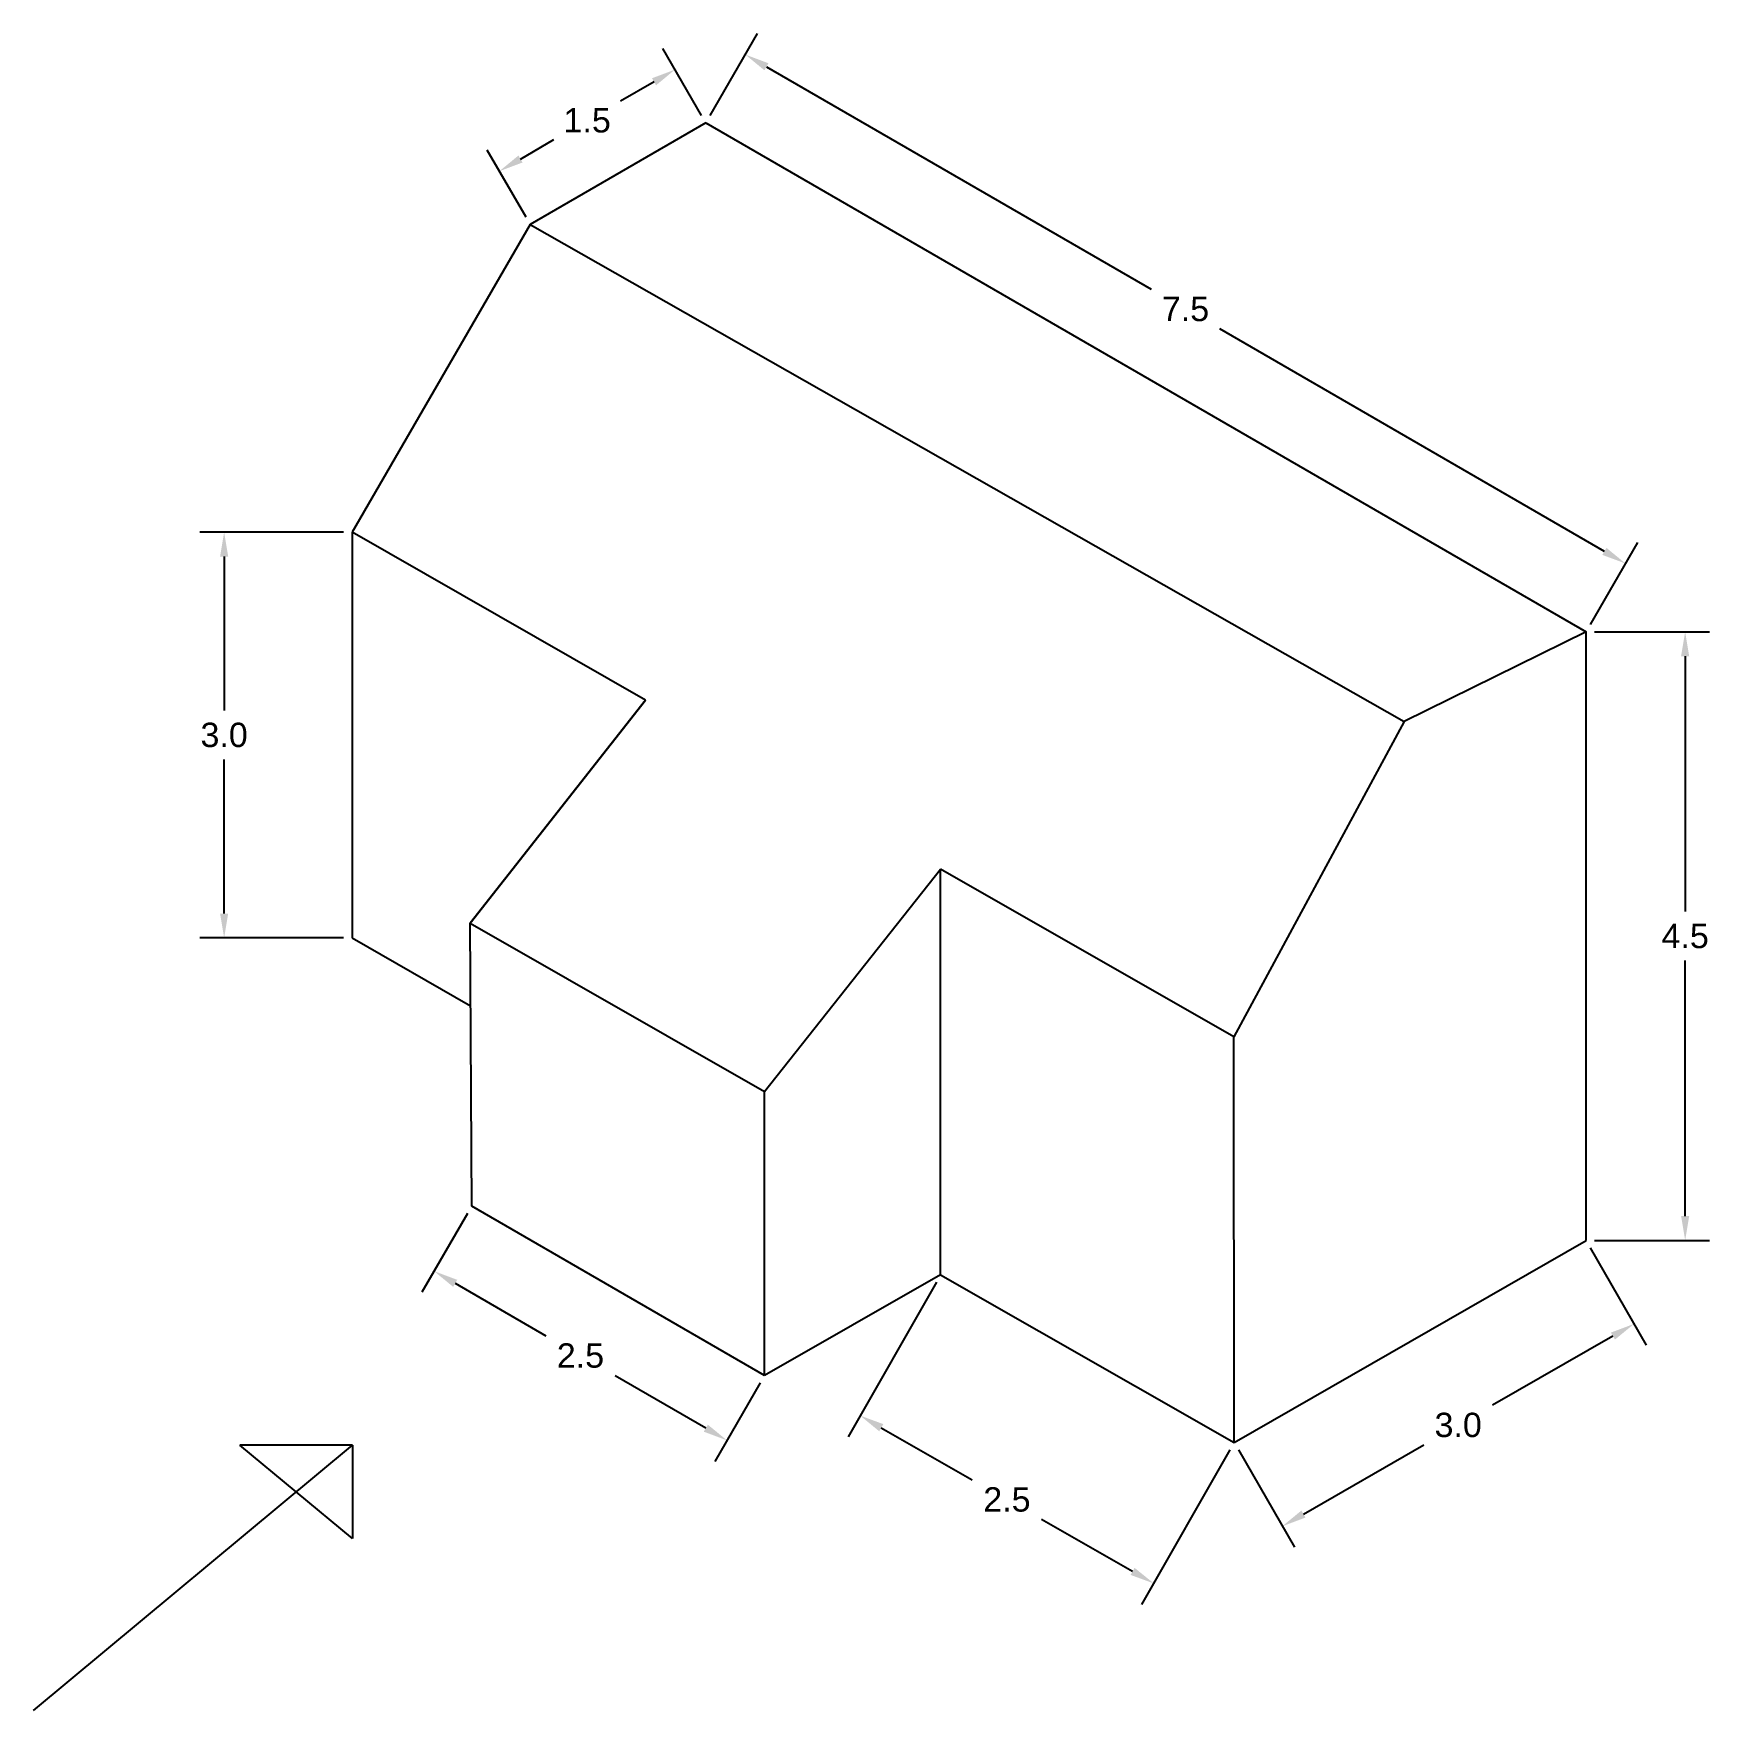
# Model space of a CAD drawing. Header units: inches. Extents: x 10.5 to 22.9, y 3 to 15.4.
import ezdxf

# ---------------------------------------------------------------- set-up
doc = ezdxf.new("R2010")
doc.units = ezdxf.units.IN
doc.header["$MEASUREMENT"] = 0
doc.styles.get("Standard").update_dxf_attribs({"font": 'arial.ttf'})
doc.dimstyles.get("Standard").update_dxf_attribs({"dimtxt": 0.18, "dimasz": 0.18, "dimexe": 0.18, "dimexo": 0.0625, "dimgap": 0.09, "dimtad": 0, "dimtih": 1, "dimtoh": 1, "dimdec": 1, "dimzin": 0, "dimdsep": 46, "dimtxsty": 'Standard', "dimcen": 0.09, "dimadec": 0, "dimazin": 0, "dimtfac": 1, "dimtdec": 1, "dimtofl": 0, "dimtmove": 0, "dimatfit": 3, "dimfxl": 1, "dimtolj": 1, "dimtzin": 0, "dimarcsym": 0})

# ---------------------------------------------------------------- blocks, each defined once
blk = doc.blocks.new('*D4')
at = {"color": 0, "lineweight": -2, "transparency": 16777216}
for p, q in [((13.741, 6.686), (13.404, 6.104)), ((13.65, 6.17), (14.32, 5.783)), ((15.503, 5.099), (14.832, 5.487)), ((15.905, 5.435), (15.569, 4.853))]:
    blk.add_line(p, q, dxfattribs=at)
at = {"color": 0, "transparency": 16777216}
for points in [[(13.665, 6.196), (13.635, 6.144), (13.494, 6.26)], [(15.518, 5.125), (15.488, 5.073), (15.659, 5.009)]]:
    blk.add_solid(points, dxfattribs=at)
at = {"layer": 'Defpoints', "color": 0, "transparency": 16777216}
for p in [(13.772, 6.74), (13.494, 6.26), (15.936, 5.489)]:
    blk.add_point(p, dxfattribs=at)
at = {"color": 0, "transparency": 16777216, "insert": (14.576, 5.635), "char_height": 0.18, "attachment_point": 5}
blk.add_mtext('\\A1;2.5', dxfattribs=at)
blk = doc.blocks.new('*D5')
at = {"color": 0, "lineweight": -2, "transparency": 16777216}
for p, q in [((17.208, 6.178), (16.555, 5.036)), ((16.8, 5.102), (17.473, 4.718)), ((19.378, 4.938), (18.725, 3.795)), ((18.658, 4.04), (17.985, 4.425))]:
    blk.add_line(p, q, dxfattribs=at)
at = {"color": 0, "transparency": 16777216}
for points in [[(16.815, 5.129), (16.785, 5.076), (16.644, 5.192)], [(18.673, 4.066), (18.643, 4.014), (18.815, 3.951)]]:
    blk.add_solid(points, dxfattribs=at)
at = {"layer": 'Defpoints', "color": 0, "transparency": 16777216}
for p in [(17.239, 6.233), (19.409, 4.992), (18.815, 3.951)]:
    blk.add_point(p, dxfattribs=at)
at = {"color": 0, "transparency": 16777216, "insert": (17.729, 4.571), "char_height": 0.18, "attachment_point": 5}
blk.add_mtext('\\A1;2.5', dxfattribs=at)
blk = doc.blocks.new('*D6')
at = {"color": 0, "lineweight": -2, "transparency": 16777216}
for p, q in [((22.041, 6.433), (22.455, 5.713)), ((22.209, 5.78), (21.319, 5.268)), ((19.921, 4.464), (20.812, 4.976)), ((19.441, 4.938), (19.854, 4.218))]:
    blk.add_line(p, q, dxfattribs=at)
at = {"color": 0, "transparency": 16777216}
for points in [[(22.194, 5.806), (22.224, 5.754), (22.365, 5.87)], [(19.906, 4.49), (19.936, 4.438), (19.765, 4.374)]]:
    blk.add_solid(points, dxfattribs=at)
at = {"layer": 'Defpoints', "color": 0, "transparency": 16777216}
for p in [(22.01, 6.487), (22.365, 5.87), (19.409, 4.992)]:
    blk.add_point(p, dxfattribs=at)
at = {"color": 0, "transparency": 16777216, "insert": (21.065, 5.122), "char_height": 0.18, "attachment_point": 5}
blk.add_mtext('\\A1;3.0', dxfattribs=at)
blk = doc.blocks.new('*D7')
at = {"color": 0, "lineweight": -2, "transparency": 16777216}
for p, q in [((22.073, 10.987), (22.923, 10.987)), ((22.743, 10.807), (22.743, 8.919)), ((22.743, 6.667), (22.743, 8.556)), ((22.073, 6.487), (22.923, 6.487))]:
    blk.add_line(p, q, dxfattribs=at)
at = {"color": 0, "transparency": 16777216}
for points in [[(22.713, 10.807), (22.773, 10.807), (22.743, 10.987)], [(22.713, 6.667), (22.773, 6.667), (22.743, 6.487)]]:
    blk.add_solid(points, dxfattribs=at)
at = {"layer": 'Defpoints', "color": 0, "transparency": 16777216}
for p in [(22.01, 10.987), (22.743, 10.987), (22.01, 6.487)]:
    blk.add_point(p, dxfattribs=at)
at = {"color": 0, "transparency": 16777216, "insert": (22.743, 8.737), "char_height": 0.18, "attachment_point": 5}
blk.add_mtext('\\A1;4.5', dxfattribs=at)
blk = doc.blocks.new('*D8')
at = {"color": 0, "lineweight": -2, "transparency": 16777216}
for p, q in [((15.535, 14.804), (15.885, 15.411)), ((15.951, 15.165), (18.795, 13.52)), ((22.146, 11.582), (19.302, 13.227)), ((22.042, 11.041), (22.392, 11.648))]:
    blk.add_line(p, q, dxfattribs=at)
at = {"color": 0, "transparency": 16777216}
for points in [[(15.966, 15.191), (15.936, 15.139), (15.795, 15.255)], [(22.161, 11.608), (22.131, 11.556), (22.302, 11.492)]]:
    blk.add_solid(points, dxfattribs=at)
at = {"layer": 'Defpoints', "color": 0, "transparency": 16777216}
for p in [(15.503, 14.75), (22.302, 11.492), (22.01, 10.987)]:
    blk.add_point(p, dxfattribs=at)
at = {"color": 0, "transparency": 16777216, "insert": (19.049, 13.373), "char_height": 0.18, "attachment_point": 5}
blk.add_mtext('\\A1;7.5', dxfattribs=at)
blk = doc.blocks.new('*D9')
at = {"color": 0, "lineweight": -2, "transparency": 16777216}
for p, q in [((15.472, 14.804), (15.185, 15.3)), ((15.12, 15.054), (14.872, 14.911)), ((14.174, 14.053), (13.887, 14.548)), ((14.133, 14.483), (14.38, 14.626))]:
    blk.add_line(p, q, dxfattribs=at)
at = {"color": 0, "transparency": 16777216}
for points in [[(15.105, 15.08), (15.135, 15.028), (15.275, 15.144)], [(14.118, 14.509), (14.148, 14.457), (13.977, 14.393)]]:
    blk.add_solid(points, dxfattribs=at)
at = {"layer": 'Defpoints', "color": 0, "transparency": 16777216}
for p in [(15.503, 14.75), (13.977, 14.393), (14.205, 13.999)]:
    blk.add_point(p, dxfattribs=at)
at = {"color": 0, "transparency": 16777216, "insert": (14.626, 14.768), "char_height": 0.18, "attachment_point": 5}
blk.add_mtext('\\A1;1.5', dxfattribs=at)
blk = doc.blocks.new('*D10')
at = {"color": 0, "lineweight": -2, "transparency": 16777216}
for p, q in [((12.825, 11.724), (11.762, 11.724)), ((11.942, 11.544), (11.942, 10.406)), ((11.942, 8.904), (11.942, 10.042)), ((12.825, 8.724), (11.762, 8.724))]:
    blk.add_line(p, q, dxfattribs=at)
at = {"color": 0, "transparency": 16777216}
for points in [[(11.912, 11.544), (11.972, 11.544), (11.942, 11.724)], [(11.912, 8.904), (11.972, 8.904), (11.942, 8.724)]]:
    blk.add_solid(points, dxfattribs=at)
at = {"layer": 'Defpoints', "color": 0, "transparency": 16777216}
for p in [(12.888, 11.724), (11.942, 8.724), (12.888, 8.724)]:
    blk.add_point(p, dxfattribs=at)
at = {"color": 0, "transparency": 16777216, "insert": (11.942, 10.224), "char_height": 0.18, "attachment_point": 5}
blk.add_mtext('\\A1;3.0', dxfattribs=at)

msp = doc.modelspace()

# ---------------------------------------------------------------- linework, layer by layer
for p, q in [((15.503, 14.75), (14.205, 13.999)), ((15.503, 14.75), (22.01, 10.987)), ((14.205, 13.999), (12.888, 11.724)), ((14.205, 13.999), (20.665, 10.325)), ((15.057, 10.481), (12.888, 11.724)), ((12.888, 11.724), (12.888, 8.724)), ((22.01, 10.987), (20.665, 10.325)), ((22.01, 6.487), (22.01, 10.987)), ((15.057, 10.481), (13.761, 8.832)), ((13.761, 8.832), (15.057, 10.481)), ((20.665, 10.325), (19.406, 7.992)), ((15.936, 7.589), (17.239, 9.233)), ((17.239, 6.233), (17.239, 9.233)), ((19.406, 7.992), (17.239, 9.233)), ((13.761, 8.832), (15.936, 7.589)), ((13.772, 6.74), (13.761, 8.832)), ((12.888, 8.724), (13.764, 8.222)), ((19.409, 4.992), (19.406, 7.992)), ((15.936, 5.489), (15.936, 7.589)), ((15.936, 5.489), (13.772, 6.74)), ((19.409, 4.992), (22.01, 6.487)), ((17.239, 6.233), (15.936, 5.489)), ((17.239, 6.233), (19.409, 4.992)), ((10.533, 3.012), (12.892, 4.973)), ((12.892, 4.973), (12.057, 4.973)), ((12.892, 4.284), (12.057, 4.973)), ((12.892, 4.973), (12.892, 4.284))]:
    msp.add_line(p, q)

# ---------------------------------------------------------------- dimensions: what is measured, and where the dimension line sits
for p1, p2, distance, picture, middle in [((15.503, 14.75), (22.01, 10.987), 0.583, '*D8', (19.049, 13.373)), ((15.503, 14.75), (14.205, 13.999), -0.455, '*D9', (14.626, 14.768)), ((15.936, 5.489), (13.772, 6.74), 0.555, '*D4', (14.576, 5.635)), ((19.409, 4.992), (22.01, 6.487), -0.713, '*D6', (21.065, 5.122)), ((17.239, 6.233), (19.409, 4.992), -1.199, '*D5', (17.729, 4.571))]:
    dim = msp.add_aligned_dim(p1=p1, p2=p2, distance=distance, dimstyle='Standard')
    dim.commit()
    dim.dimension.update_dxf_attribs({"geometry": picture, "text_midpoint": middle})
for base, p1, p2, picture, middle in [((11.942, 8.724), (12.888, 11.724), (12.888, 8.724), '*D10', (11.942, 10.224)), ((22.743, 10.987), (22.01, 6.487), (22.01, 10.987), '*D7', (22.743, 8.737))]:
    dim = msp.add_linear_dim(base=base, p1=p1, p2=p2, angle=90, dimstyle='Standard')
    dim.commit()
    dim.dimension.update_dxf_attribs({"geometry": picture, "text_midpoint": middle})

doc.saveas('drawing.dxf')
